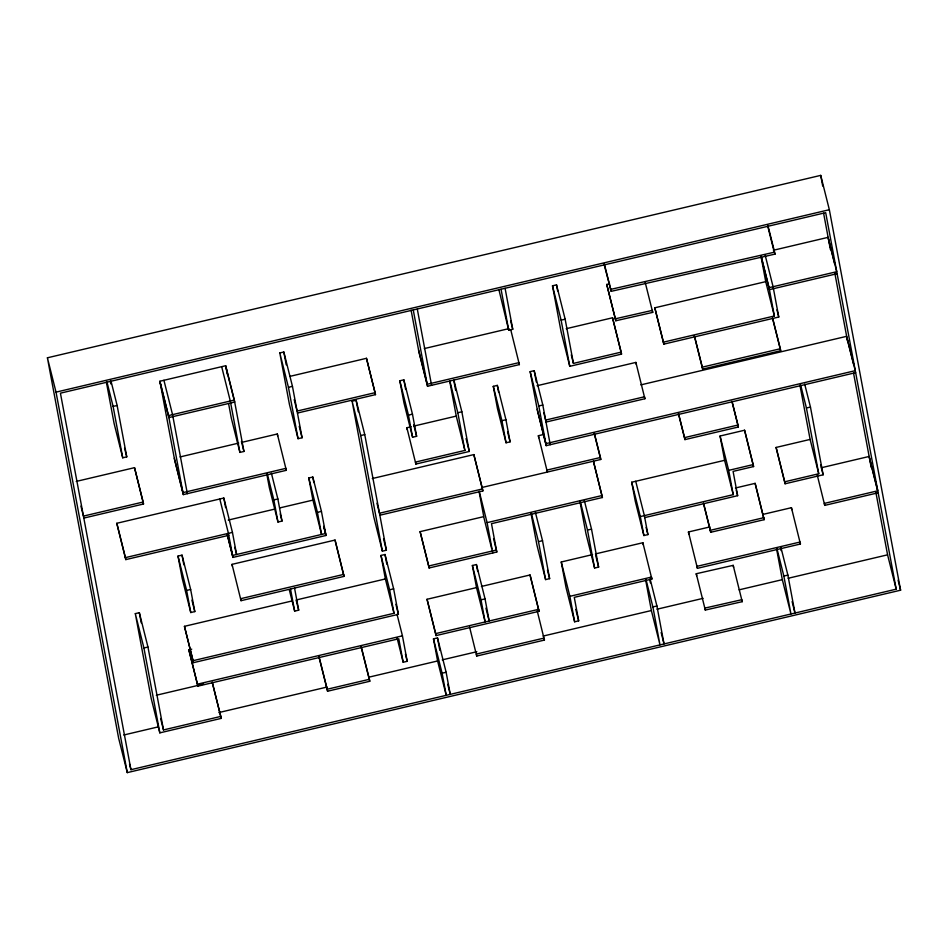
<?xml version="1.0" encoding="UTF-8"?>
<svg xmlns="http://www.w3.org/2000/svg" width="948" height="948" viewBox="0 0 948 948"><rect width="100%" height="100%" fill="white"/><g stroke="black" fill="none" stroke-linecap="round" stroke-linejoin="round"><path stroke-width="1.42" d="M47.4 357.799L820.719 175.38L829.346 209.721L900.6 590.201L127.281 772.62L118.654 738.279L47.4 357.799L56.027 392.14L127.281 772.62M56.027 392.14L829.346 209.721M621.165 352.123L621.533 354.102L569.772 366.319L561.145 331.978L552.494 285.81L556.523 284.862L565.15 319.203L573.433 363.392L621.165 352.123L612.538 317.781L566.205 328.707M174.325 458.287L182.952 492.628L285.941 468.336L286.32 470.315L183.32 494.607L174.693 460.266L159.892 381.238L225.695 365.727L234.322 400.068L243.944 451.461L239.915 452.409L231.288 418.068L228.622 403.789M279.802 352.952L283.831 352.004L292.458 386.357L302.08 437.751L298.063 438.699L289.424 404.358L279.802 352.952L288.429 387.305L298.063 438.699M773.39 250.26L828.114 237.344L836.74 271.697L769.053 287.659L774.362 315.992L663.434 342.157L663.813 344.136L778.758 317.023L773.082 286.711L765.178 255.225M117.137 405.471L126.759 456.865L122.73 457.813L113.108 406.419L117.137 405.471L111.023 381.143M289.875 376.38L366.473 358.308L375.1 392.662L375.479 394.641L297.459 413.044M424.289 348.58L508.934 328.612M499.039 290.207L508.721 330.2L512.75 329.252L505.083 288.287M569.772 366.319L561.121 320.151L565.15 319.203M183.32 494.607L168.519 415.591L234.322 400.068M288.429 387.305L292.458 386.357M663.813 344.136L654.807 307.804L765.735 281.639L760.96 256.15M837.12 273.676L769.42 289.638L761.161 256.73M399.819 380.788L403.848 379.84L412.475 414.181L416.622 436.293L412.593 437.241L403.966 402.888L399.819 380.788L408.446 415.129L412.593 437.241M375.1 392.662L297.091 411.065L294.212 399.606M352.099 401.205L356.128 400.257L364.755 434.599L386.405 550.219L382.376 551.167L373.749 516.826L352.099 401.205L360.726 435.547L382.376 551.167M411.1 310.162L418.921 351.921L427.548 386.263L519.374 364.601L519.006 362.622L427.181 384.284L418.554 349.942M855.653 372.659L546.214 445.643L537.587 411.302L530.157 371.628L534.186 370.68L542.813 405.021L550.243 444.695M76.243 481.418L134.521 467.672L143.148 502.025L143.515 504.004L83.815 518.082M180.037 456.936L238.695 443.095M241.55 442.42L277.314 433.983L286.32 470.315M493.292 386.334L497.321 385.386L505.948 419.727L510.095 441.839L506.066 442.787L497.439 408.446L493.292 386.334L501.919 420.675L506.066 442.787M408.446 415.129L412.475 414.181M537.006 385.729L635.883 362.409L644.889 398.741L546.012 422.061M360.726 435.547L364.755 434.599M461.854 411.788L469.284 451.461L415.876 464.058L415.508 462.079L464.887 450.43L457.825 412.747L461.854 411.788L453.95 380.302M407.249 429.717L406.882 427.738L411.112 426.73M413.932 426.067L456.261 416.089L449.743 381.297M780.311 348.746L780.69 350.724L702.669 369.127L702.302 367.149L780.311 348.746L772.762 318.682M546.214 445.643L538.784 405.969L542.813 405.021M143.148 502.025L83.448 516.103L80.936 506.078M640.848 384.876L846.647 336.327L855.286 370.668L545.847 443.664L537.22 409.323M501.919 420.675L505.948 419.727M228.788 535.312L125.8 559.604L116.794 523.284L223.823 498.032L232.45 532.385L236.585 554.485L234.796 547.34M308.787 477.993L317.414 512.335L321.562 534.447L312.935 500.094L308.787 477.993L312.816 477.045L321.443 511.387L325.958 535.478L232.935 557.424L227.176 534.518M538.748 437.715L538.369 435.724L543.998 434.397M277.859 498.968L282.006 521.068L277.977 522.028L273.83 499.916L277.859 498.968L271.389 473.206M372.28 478.55L473.846 454.59L482.473 488.943L482.852 490.922L379.852 515.214M228.231 520.085L275.453 508.934M279.743 507.927L312.662 500.165M125.8 559.604L125.42 557.625L232.45 532.385M317.414 512.335L321.443 511.387M177.999 556.085L182.028 555.137L190.655 589.478L194.802 611.59L190.773 612.538L182.146 578.197L177.999 556.085L186.626 590.438L190.773 612.538M810.457 407.059L823.137 474.794L785.086 483.776L784.719 481.797L818.74 473.763L806.428 408.007L810.457 407.059L804.698 384.153M594.301 433.153L600.404 457.481L546.996 470.078L547.375 472.057L538.369 435.724M737.971 425.024L738.35 427.003L684.942 439.611L684.563 437.621L737.971 425.024L732.223 402.13M482.496 487.355L600.783 459.46L600.404 457.481M482.473 488.943L379.484 513.235L376.96 503.222M635.729 481.276L644.367 515.617L647.911 534.601L643.893 535.549L640.338 516.577L733.242 494.655L724.616 460.313L720.065 436.021L744.583 430.226L753.589 466.558L733.088 471.393L737.639 495.686L644.735 517.608M232.035 564.356L335.035 540.064L344.029 576.384L241.041 600.688L232.035 564.356L232.402 566.335M785.086 483.776L776.092 447.444L810.113 439.422L799.934 385.101M602.407 497.51L593.412 461.19L602.407 497.51L491.491 523.675L496.799 552.009L429.112 567.982L420.106 531.65L483.48 516.696M643.893 535.549L635.267 501.208L631.712 482.224L724.616 460.313M186.626 590.438L190.655 589.478M492.77 552.957L487.094 522.644L602.039 495.531M733.242 494.655L728.692 470.362L753.21 464.579M193.451 662.664L193.072 660.685L394.013 613.285L385.386 578.944L380.989 555.445L385.007 554.497L393.645 588.85L398.409 614.316L193.451 662.664L184.445 626.332L292.02 600.961M135.303 613.629L139.332 612.681L147.959 647.022L163.494 729.936L220.813 716.415L212.186 682.062L221.192 718.394L159.833 732.863L151.206 698.522L135.303 613.629L143.93 647.982L159.833 732.863M343.662 574.405L240.662 598.698L241.041 600.688M735.447 487.995L755.129 483.35L764.124 519.682L710.716 532.278L703.535 503.661M821.371 467.731L869.15 456.462L877.777 490.803L824.369 503.4L824.748 505.379L878.144 492.782M429.112 567.982L428.733 565.992L496.432 550.03M542.517 540.692L549.627 578.647L545.598 579.595L538.488 541.64L542.517 540.692L535.324 512.074M591.516 529.138L598.626 567.082L594.597 568.042L587.487 530.086L591.516 529.138L584.324 500.508M296.321 599.954L385.386 578.944M472.388 565.494L481.015 599.835L485.151 621.947L476.524 587.606L472.388 565.494L476.417 564.546L485.044 598.887L489.18 620.999L485.945 608.118M289.27 589.656L294.662 611.116L298.691 610.168L294.544 588.056M394.013 613.285L389.616 589.798L393.645 588.85M143.93 647.982L147.959 647.022M397.046 614.363L402.438 635.824L407.213 661.301L403.184 662.249L398.776 638.762L197.848 686.162L188.853 649.83L191.721 649.155M574.642 621.793L569.878 596.328L651.501 577.071L651.869 579.062L574.275 597.359L578.671 620.845L574.642 621.793L566.015 587.452L561.252 561.986L592.583 554.592M595.451 553.916L642.874 542.73L651.869 579.062M688.805 533.961L688.438 531.982L709.886 526.922M762.82 514.432L791.426 507.69L800.432 544.01L697.432 568.314L688.438 531.982M710.716 532.278L710.348 530.299L763.756 517.703M481.406 586.457L530.039 574.974L539.033 611.306L436.044 635.598L427.038 599.278L477.117 587.464M481.015 599.835L485.044 598.887M197.848 686.162L197.48 684.172L402.438 635.824M156.29 695.251L203.595 684.089M436.044 635.598L435.665 633.62L538.665 609.327M433.473 638.857L442.1 673.21L446.235 695.311L437.609 660.969L433.473 638.857L437.502 637.909L446.129 672.25L450.264 694.363L447.752 684.349M645.576 579.619L651.371 610.548L659.998 644.889L652.888 606.933L656.917 605.985L650.079 578.79M776.542 548.726L782.325 579.655L790.952 613.996L783.842 576.04L787.871 575.092L781.045 547.897M123.761 735.008L158.34 726.843M218.869 712.564L326.965 687.063M368.748 677.204L437.929 660.886M442.254 659.867L476.844 651.714M543.133 636.072L651.229 610.571M656.988 609.22L703.108 598.342M739.132 589.834L782.373 579.643M788.132 578.28L887.577 554.829L875.869 492.308M369.4 679.289L369.767 681.268L327.581 691.222L327.214 689.243L369.4 679.289L361.129 646.382M476.737 656.04L544.425 640.078L544.057 638.087L476.37 654.061L476.737 656.04L469.533 626.865M442.1 673.21L446.129 672.25M130.942 769.693L896.204 589.17L825.684 212.66L60.423 393.171L130.942 769.693L129.509 763.97M606.744 284.447L615.37 318.789L652.295 310.399L652.722 312.378L615.785 320.768L606.744 284.447L609.588 283.808M610.394 289.448L774.279 252.215L775.085 254.088L611.211 291.332L603.923 263.686M696.259 573.741L733.183 565.352L742.225 601.672L705.3 610.062L696.259 573.741L696.673 575.709M828.481 239.323L834.596 263.663M847.026 338.306L853.496 364.068M869.517 458.441L877.433 489.926M898.088 580.188L900.6 590.201M887.577 554.829L896.204 589.17M767.904 225.47L775.085 254.088M767.809 226.453L774.279 252.215M800.669 385.113L806.428 408.007M820.624 464.781L823.137 474.794M810.113 439.422L818.74 473.763M776.957 309.866L778.758 317.023M817.176 474.782L824.748 505.379M761.149 256.173L769.053 287.659M765.735 281.639L774.362 315.992M772.419 317.805L780.69 350.724M776.092 447.444L784.719 481.797M792.113 601.601L794.981 613.048L787.871 575.092M777.016 548.856L783.842 576.04M753.589 466.558L744.583 430.226M764.124 519.682L755.129 483.35M731.88 401.253L738.35 427.003M736.205 489.962L737.639 495.686M720.065 436.021L728.692 470.362M694.386 335.663L702.302 367.149M694.398 336.208L702.669 369.127M654.807 307.804L663.434 342.157M703.523 503.104L710.348 530.299M678.46 413.292L684.563 437.621M678.472 413.849L684.942 439.611M645.173 282.314L652.722 312.378M604.729 265.57L611.211 291.332M621.533 354.102L612.538 317.781M646.121 527.444L647.911 534.601M631.712 482.224L640.338 516.577M661.147 632.494L664.027 643.941L656.917 605.985M646.062 579.749L652.888 606.933M594.313 433.698L600.783 459.46M571.277 354.801L573.433 363.392M552.494 285.81L561.121 320.151M595.747 555.635L598.626 567.082M580.294 501.456L587.487 530.086M594.597 568.042L585.971 533.688L579.915 501.362M543.844 412.925L545.633 420.083L644.51 396.762L644.889 398.741M530.157 371.628L538.784 405.969M510.593 320.661L512.75 329.252M510.735 329.714L519.374 364.601M575.803 609.398L578.671 620.845M561.252 561.986L569.878 596.328M547.47 570.056L549.627 578.647M531.295 513.022L538.488 541.64M545.598 579.595L536.971 545.254L530.916 512.915M507.571 431.826L510.095 441.839M539.033 611.306L530.039 574.974M537.22 610.903L544.425 640.078M482.852 490.922L473.846 454.59M493.553 538.582L496.799 552.009M466.049 438.58L469.284 451.461M479.19 491.171L487.094 522.644M449.921 381.262L457.825 412.747M491.692 548.667L484.144 518.615L479.107 491.704M456.261 416.089L464.887 450.43M413.743 424.846L416.622 436.293M406.882 427.738L415.876 464.058M420.106 531.65L428.733 565.992M427.038 599.278L435.665 633.62M375.479 394.641L366.473 358.308M383.525 538.772L386.405 550.219M395.897 604.303L398.409 614.316M380.989 555.445L389.616 589.798M405.412 654.144L407.213 661.301M397.07 637.921L403.184 662.249M344.029 576.384L335.035 540.064M361.141 646.927L369.767 681.268M299.213 426.304L302.08 437.751M323.789 526.341L325.591 533.499L232.556 555.445L227.532 535.407M323.801 526.887L325.958 535.478M318.943 656.324L327.214 689.243M318.955 656.881L327.581 691.222M280.205 513.923L282.006 521.068M267.36 474.154L273.83 499.916M277.977 522.028L269.351 487.675L266.755 473.858M296.167 600.155L298.691 610.168M226.062 367.706L234.689 402.047L168.886 417.57L160.259 383.229M241.432 441.448L243.944 451.461M221.666 366.675L230.293 401.016L239.915 452.409M219.794 498.98L228.421 533.333L232.935 557.424M163.921 380.29L172.548 414.643L187.349 493.659M159.892 381.238L168.519 415.591M191.923 600.143L194.802 611.59M184.445 626.332L193.072 660.685M188.853 649.83L197.48 684.172M143.515 504.004L134.521 467.672M124.603 448.274L126.759 456.865M106.994 382.091L113.108 406.419M122.73 457.813L114.104 423.472L106.354 382.068M116.794 523.284L125.42 557.625M160.615 718.489L163.494 729.936M742.225 601.672L741.81 599.705L704.885 608.095L705.3 610.062M733.183 565.352L733.598 567.319M615.37 318.789L615.785 320.768M820.719 175.38L822.722 186.081M823.599 213.205L830.401 249.537M834.761 272.799L847.548 341.126M853.544 373.109L871.236 467.601M800.432 544.01L800.053 542.031L697.064 566.323L697.432 568.314M791.426 507.69L791.805 509.669M780.56 547.778L781.093 550.587M635.883 362.409L636.262 364.387M642.874 542.73L643.242 544.709M649.866 580.069L650.387 582.89M556.523 284.862L557.649 290.858M534.186 370.68L536.307 382.008M501.054 289.235L508.721 330.2M497.321 385.386L498.612 392.294M453.772 380.349L455.68 390.493M476.417 564.546L477.709 571.454M417.286 309.001L431.577 385.315M413.257 309.949L427.548 386.263M403.848 379.84L405.661 389.51M437.502 637.909L439.825 650.34M356.128 400.257L358.285 411.811M385.007 554.497L386.82 564.167M312.816 477.045L313.847 482.568M283.831 352.004L286.237 364.85M277.314 433.983L277.693 435.973M290.515 589.016L294.662 611.116M225.695 365.727L227.295 374.282M223.823 498.032L225.636 507.701M220.813 716.415L221.192 718.394M182.028 555.137L183.841 564.807M110.383 381.12L110.916 383.976M139.332 612.681L141.24 622.86"/></g></svg>
